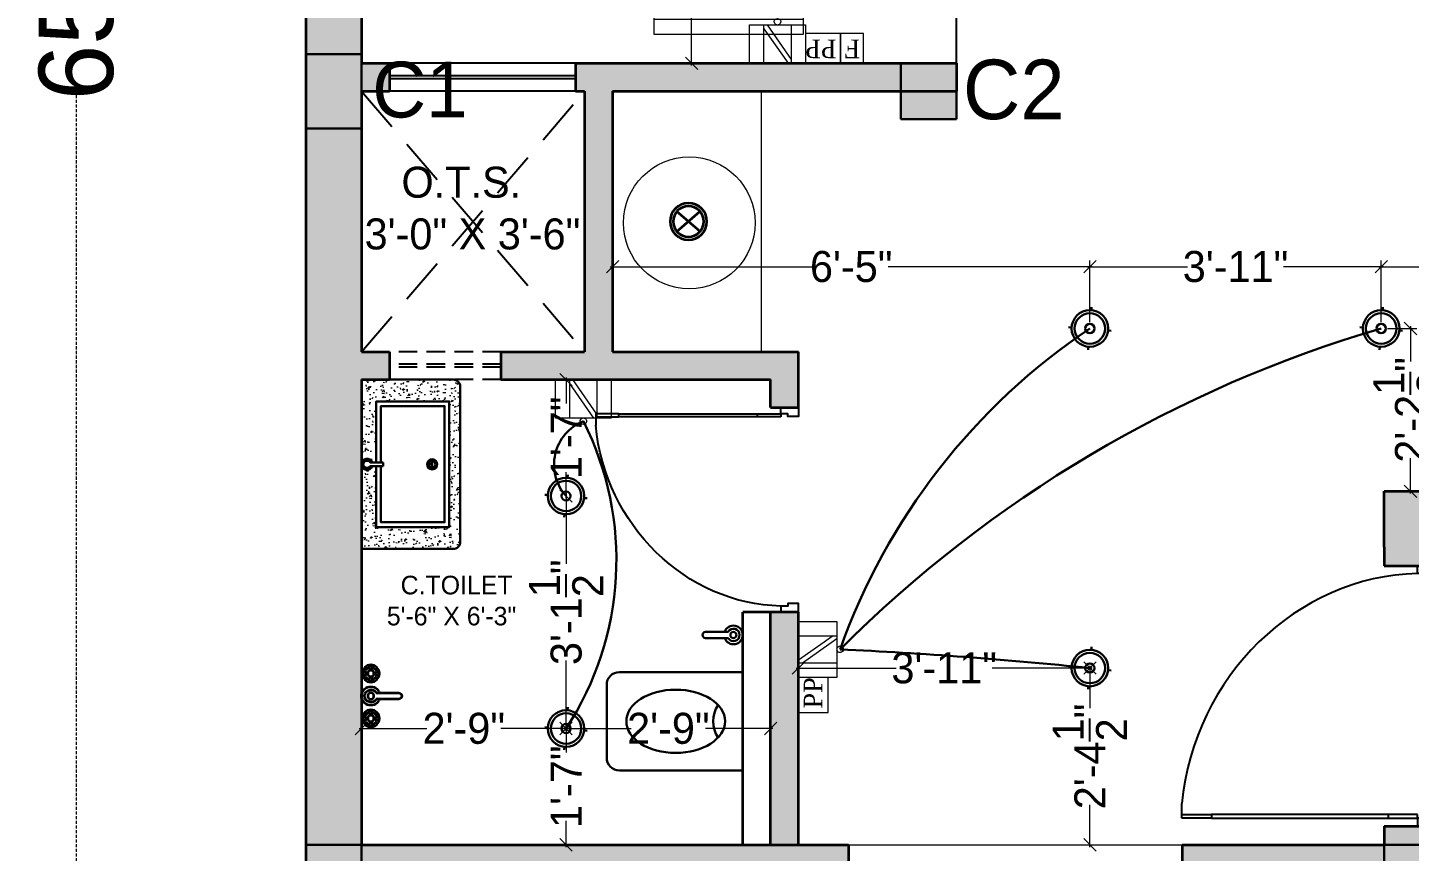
# Model space of a CAD drawing. Header units: millimetres. Extents: x -6808 to 215771, y -89660 to -16303.
# Drawn here: x 111420.8 to 111643.7, y -47542.8 to -47410 of the extents above; entities that cross this region are included whole.
import ezdxf

# ---------------------------------------------------------------- set-up
doc = ezdxf.new("R2010")
doc.units = ezdxf.units.MM
doc.header["$PDMODE"] = 35
for name, pattern in [('ACAD_ISO10W100', [18, 12, -3, 0, -3]), ('DASHED', [0.75, 0.5, -0.25]), ('DASHED2', [0.375, 0.25, -0.125])]:
    doc.linetypes.add(name, pattern=pattern)
doc.layers.get('0').update_dxf_attribs({"color": 8})
for name, color, linetype, lineweight in [('_Furniture', 253, 'Continuous', 18), ('col.center', 5, 'ACAD_ISO10W100', 15), ('column', 5, 'Continuous', 30), ('dim2', 6, 'Continuous', 20), ('ELE.13', 7, 'Continuous', 13), ('elec dim.', 251, 'Continuous', 25), ('ELECTRICAL', 150, 'Continuous', 30), ('FIXture', 132, 'Continuous', 13), ('FURNITURE 2', 33, 'Continuous', 25), ('furnitures', 12, 'Continuous', 13), ('plaster line', 150, 'DASHED2', 30), ('Projection', 190, 'DASHED', 25), ('text', 7, 'Continuous', 25), ('wall', 7, 'Continuous', 35), ('wokg dim', 152, 'DASHED', 18)]:
    doc.layers.add(name, color=color, linetype=linetype, lineweight=lineweight)
doc.layers.add('AR.furniture', color=7, linetype='Continuous', lineweight=35, true_color=0x009e9e)
doc.layers.add('furniture layout', color=7, linetype='Continuous', lineweight=25, true_color=0x006161)
doc.layers.add('NET 01', color=8, linetype='Continuous')
doc.layers.add('WIN', color=5, linetype='Continuous')
doc.styles.add('6 INCH', font='times.ttf', dxfattribs={"height": 6})
doc.styles.add('SAJ', font='eurr____.ttf')
doc.dimstyles.new('SAJ', dxfattribs={"dimtxt": 5, "dimasz": 2, "dimexe": 1, "dimexo": 1, "dimgap": 0.09375, "dimtad": 0, "dimdec": 1, "dimzin": 0, "dimdsep": 46, "dimlunit": 4, "dimtxsty": 'SAJ', "dimblk": 'OBLIQUE', "dimcen": 0.125, "dimdle": 0.375, "dimadec": 0, "dimazin": 0, "dimtfac": 1, "dimtdec": 1, "dimtofl": 0, "dimtmove": 0, "dimatfit": 3, "dimldrblk": 'OBLIQUE', "dimfxl": 1, "dimtolj": 1, "dimtzin": 0, "dimlwd": 5, "dimlwe": 5, "dimarcsym": 1})

# ---------------------------------------------------------------- blocks, each defined once
blk = doc.blocks.new('_Oblique')
at = {"color": 0, "linetype": 'ByBlock', "lineweight": -2}
blk.add_line((-0.5, -0.5), (0.5, 0.5), dxfattribs=at)
blk = doc.blocks.new('*D1602')
at = {"layer": 'Defpoints', "color": 0, "transparency": 16777216}
for p in [(111465.62, -47007.26), (111428.63, -47795.26), (111465.62, -47795.26)]:
    blk.add_point(p, dxfattribs=at)
at = {"layer": 'dim2', "color": 0, "linetype": 'DASHED', "lineweight": 5, "transparency": 16777216}
for p, q in [((111464.62, -47007.26), (111427.63, -47007.26)), ((111428.63, -47006.89), (111428.63, -47382.85)), ((111428.63, -47795.64), (111428.63, -47419.67)), ((111464.62, -47795.26), (111427.63, -47795.26))]:
    blk.add_line(p, q, dxfattribs=at)
at = {"layer": 'dim2', "color": 0, "lineweight": 5, "transparency": 16777216, "xscale": 2, "yscale": 2, "zscale": 2}
for p, rotation in [((111428.63, -47007.26), 90), ((111428.63, -47795.26), 270)]:
    blk.add_blockref('_Oblique', p, dxfattribs=dict(at, rotation=rotation))
at = {"layer": 'dim2', "color": 0, "transparency": 16777216, "insert": (111428.63, -47401.26), "char_height": 12, "attachment_point": 5, "rotation": 90, "style": 'SAJ'}
blk.add_mtext('\\A1;65\'-8"', dxfattribs=at)
blk = doc.blocks.new('QEWFWE')
at = {"layer": 'NET 01'}
for p, q in [((238503.45, 15011.85), (238503.45, 15015.77)), ((238503.45, 15015.77), (238505.41, 15015.77)), ((238503.98, 15015.77), (238503.98, 15011.85)), ((238503.98, 15011.85), (238503.45, 15011.85)), ((238503.45, 15011.85), (238503.45, 14988.32)), ((238503.98, 14988.32), (238503.98, 15011.85)), ((238503.45, 14988.32), (238503.45, 14984.4)), ((238503.98, 14988.32), (238503.45, 14988.32)), ((238503.98, 14984.4), (238503.98, 14988.32)), ((238503.45, 14984.4), (238503.98, 14984.4))]:
    blk.add_line(p, q, dxfattribs=at)
for points in [[(238503.45, 14984.4), (238502.4, 14984.4), (238502.4, 14981.4), (238503.9, 14981.4), (238503.9, 14982.9), (238503.9, 14983.2), (238503.45, 14983.2)], [(238536.02, 14984.4), (238537.07, 14984.4), (238537.07, 14981.4), (238535.57, 14981.4), (238535.57, 14982.9), (238535.57, 14983.2), (238536.02, 14983.2)]]:
    blk.add_lwpolyline(points, close=True, dxfattribs=at)
blk.add_ellipse((238504.18, 14985.62), major_axis=(-29.27, 13.54), ratio=0.925766, start_param=-2.718612, end_param=-1.204625, dxfattribs=at)
blk = doc.blocks.new('A$C35EA12FA')
at = {"layer": 'furnitures', "ltscale": 1.4}
for p, q in [((3.32, 21.47), (2, 19.51)), ((2.77, 20.24), (3.86, 20.88)), ((5.45, 22.2), (3.32, 21.47)), ((3.86, 20.88), (5.27, 21.01)), ((5.27, 21.01), (6.32, 21.15)), ((8.32, 22.29), (5.45, 22.2)), ((6.32, 21.01), (6.27, 20.38)), ((6.59, 21.47), (6.32, 21.01)), ((7.27, 21.69), (6.59, 21.47)), ((7.82, 21.51), (7.27, 21.69)), ((8.36, 21.24), (7.82, 21.51)), ((11, 21.88), (8.32, 22.29)), ((8.54, 20.83), (8.36, 21.24)), ((8.59, 20.42), (8.54, 20.83)), ((8.63, 21.19), (10.36, 21.01)), ((10.36, 21.01), (11.95, 20.6)), ((12.81, 20.28), (11, 21.88)), ((2, 19.51), (1.64, 17.65)), ((2, 18.33), (2.36, 19.38)), ((2.36, 19.38), (2.77, 20.24)), ((2.59, 18.92), (2.45, 18.51)), ((3.23, 19.47), (2.59, 18.92)), ((4.18, 20.24), (3.23, 19.47)), ((5.18, 20.56), (4.18, 20.24)), ((6.23, 20.47), (5.18, 20.56)), ((5.45, 19.1), (5.18, 18.37)), ((6, 19.6), (5.45, 19.1)), ((6.59, 19.74), (6, 19.6)), ((6.27, 20.38), (6.32, 19.92)), ((6.32, 19.92), (6.59, 19.74)), ((8.36, 19.74), (8.45, 19.88)), ((8.73, 19.65), (8.36, 19.74)), ((8.45, 19.88), (8.59, 20.42)), ((9.27, 20.65), (8.73, 20.51)), ((9.13, 19.33), (8.73, 19.65)), ((9.63, 18.6), (9.13, 19.33)), ((10.54, 20.33), (9.27, 20.65)), ((11.41, 19.92), (10.54, 20.33)), ((12.18, 19.19), (11.41, 19.92)), ((11.95, 20.6), (12.72, 19.6)), ((12.5, 18.65), (12.18, 19.19)), ((13.27, 19.28), (12.81, 20.28)), ((13.5, 18.15), (13.27, 19.28)), ((0.55, 16.83), (0.23, 15.87)), ((1.05, 17.51), (0.55, 16.83)), ((1.77, 17.83), (1.05, 17.51)), ((2.45, 18.51), (1.77, 17.83)), ((5.18, 18.37), (5.14, 16.92)), ((5.14, 16.92), (5.36, 15.6)), ((9.77, 17.37), (9.63, 18.6)), ((9.77, 16.19), (9.77, 17.37)), ((13.27, 18.28), (12.5, 18.65)), ((14.31, 17.87), (13.27, 18.28)), ((15.45, 17.06), (14.31, 17.87)), ((15.81, 15.87), (15.45, 17.06)), ((0.27, 15.05), (0, 13.92)), ((0.23, 15.87), (0.27, 15.05)), ((2.77, 14.55), (3.14, 15.1)), ((3.14, 15.1), (3.54, 15.6)), ((3.91, 15.74), (3.5, 15.33)), ((3.5, 15.33), (3.5, 14.46)), ((3.54, 15.6), (3.91, 15.74)), ((5.36, 15.6), (5.63, 14.51)), ((5.82, 14.55), (5.68, 14.92)), ((9.22, 14.6), (8.68, 14.33)), ((9.09, 14.19), (9.41, 14.83)), ((9.41, 14.83), (9.77, 16.19)), ((11.5, 15.24), (11.72, 15.55)), ((11.72, 15.55), (12.18, 15.6)), ((12.18, 15.6), (12.45, 15.15)), ((12.45, 15.15), (12.81, 14.78)), ((12.81, 14.78), (12.63, 14.1)), ((15.36, 13.78), (15.77, 14.96)), ((15.77, 14.96), (15.81, 15.87)), ((0, 13.92), (0.41, 12.19)), ((2.68, 13.55), (2.77, 14.55)), ((2.82, 12.46), (2.68, 13.55)), ((3.5, 14.46), (3.91, 13.28)), ((4.04, 12.83), (3.86, 12.05)), ((3.91, 13.28), (4.64, 12.46)), ((5.41, 12.33), (8.36, 12.69)), ((5.63, 14.51), (6.13, 14.05)), ((6.41, 14.37), (5.82, 14.55)), ((6.13, 14.05), (6.68, 13.83)), ((6.95, 14.24), (6.41, 14.37)), ((6.68, 13.83), (7.13, 13.78)), ((7.59, 14.24), (6.95, 14.24)), ((7.13, 13.78), (7.27, 13.51)), ((7.27, 13.51), (7.5, 13.28)), ((7.5, 13.28), (7.73, 13.51)), ((8.09, 14.19), (7.59, 14.24)), ((7.73, 13.51), (8, 13.78)), ((8, 13.78), (8.36, 13.96)), ((8.68, 14.33), (8.09, 14.19)), ((8.28, 12.7), (10.5, 12.37)), ((8.36, 13.96), (9.09, 14.19)), ((10.5, 12.37), (11, 13.05)), ((11, 13.05), (11.41, 13.96)), ((11, 12.83), (12.04, 13.05)), ((11.63, 12.87), (11.45, 11.01)), ((12.5, 13.05), (12, 11.87)), ((12.04, 13.05), (12.5, 13.37)), ((12.54, 13.51), (12.5, 13.05)), ((12.63, 14.1), (12.54, 13.51)), ((13.62, 11.17), (15.36, 13.78)), ((0.41, 12.19), (1.82, 6.87)), ((3.09, 10.82), (2.82, 12.46)), ((4.04, 7.23), (3.09, 10.82)), ((3.45, 11.28), (3.23, 11.01)), ((3.86, 12.05), (3.45, 11.28)), ((4.64, 12.46), (5.41, 12.33)), ((9.59, 11.19), (9.54, 12.14)), ((9.95, 9.92), (9.59, 11.19)), ((11.45, 11.01), (10.72, 9.82)), ((12.13, 11.42), (11.45, 10.01)), ((12, 11.87), (12.13, 11.42)), ((12.13, 11.83), (12.59, 11.83)), ((12.59, 11.83), (13.09, 11.64)), ((13.09, 11.64), (13.45, 11.46)), ((13.09, 10.42), (13.18, 11.05)), ((13.09, 9.6), (13.09, 10.42)), ((13.18, 11.05), (13.68, 11.19)), ((10.27, 9.51), (9.95, 9.92)), ((10.72, 9.82), (10.27, 9.51)), ((11.45, 10), (10.67, 8.41)), ((10.67, 8.41), (10.72, 8.18)), ((11.45, 10.01), (10.68, 8.41)), ((10.68, 8.41), (10.72, 8.19)), ((10.72, 8.18), (11.13, 8.41)), ((10.72, 8.19), (11.13, 8.41)), ((11.13, 8.41), (10.86, 7.87)), ((11.13, 8.41), (10.86, 7.87)), ((12.68, 8), (12.81, 8.64)), ((12.81, 8.64), (13.09, 9.6)), ((1.82, 6.87), (2.86, 5.46)), ((4.18, 6.32), (4.04, 7.23)), ((4.86, 4.82), (4.18, 6.32)), ((10.86, 7.87), (10.95, 7.64)), ((10.86, 7.87), (10.95, 7.64)), ((10.95, 7.64), (11.27, 7.78)), ((10.95, 7.64), (11.27, 7.77)), ((11.27, 7.78), (11.04, 7.19)), ((11.27, 7.77), (11.04, 7.18)), ((11.04, 7.18), (11.27, 7.05)), ((11.27, 7.05), (11.49, 7.14)), ((11.49, 7.14), (11.54, 6.96)), ((11.54, 6.96), (11.86, 7)), ((12.26, 8), (11.83, 7)), ((12.27, 8.05), (12.22, 7.55)), ((12.22, 7.55), (12.45, 7.69)), ((12.45, 7.69), (12.68, 8)), ((2.86, 5.46), (3.18, 4.82)), ((3.18, 4.82), (3.45, 4.59)), ((3.45, 4.59), (3.5, 4.14)), ((3.54, 4.64), (3.86, 4.96)), ((3.86, 4.96), (4.5, 4.91)), ((4.5, 4.91), (4.64, 4.73)), ((4.73, 4.28), (4.82, 4.46)), ((5.36, 3), (4.73, 4.28)), ((4.82, 4.46), (4.86, 4.82)), ((3.5, 4.14), (3.23, 3.55)), ((3.23, 3.55), (3.5, 2.14)), ((3.5, 2.14), (3.91, 1.41)), ((5.63, 2.09), (5.36, 3)), ((6.04, 0.91), (5.63, 2.09)), ((3.91, 1.41), (4, 1.68)), ((4, 1.68), (4.54, 0.18)), ((4.54, 0.18), (4.73, 0.14)), ((4.73, 0.14), (4.82, 0.32)), ((4.82, 0.32), (5.09, 0)), ((5.09, 0), (5.45, 0)), ((5.45, 0.36), (5.73, 0.36)), ((5.45, 0), (5.45, 0.36)), ((5.73, 0.68), (6.04, 0.91)), ((5.73, 0.36), (5.73, 0.68))]:
    blk.add_line(p, q, dxfattribs=at)
blk = doc.blocks.new('A$C59C60163')
at = {"layer": 'FIXture'}
for p, q in [((61.7, 0), (61.7, 617.2)), ((493.8, 493.8), (514.4, 493.8)), ((514.4, 452.6), (493.8, 452.6)), ((123.4, 246.9), (123.4, 370.3)), ((411.5, 349.8), (123.4, 349.8)), ((411.5, 370.3), (411.5, 246.9)), ((123.4, 329.2), (411.5, 329.2)), ((411.5, 308.6), (123.4, 308.6)), ((123.4, 288), (411.5, 288)), ((411.5, 267.5), (123.4, 267.5)), ((514.4, 164.6), (493.8, 164.6)), ((493.8, 123.4), (514.4, 123.4))]:
    blk.add_line(p, q, dxfattribs=at)
for points in [[(493.8, 0), (0, 0), (0, 617.2), (493.8, 617.2)], [(534.9, 41.1), (514.4, 41.1), (514.4, 576.1), (534.9, 576.1)], [(432.1, 246.9), (102.9, 246.9), (102.9, 370.3), (432.1, 370.3)]]:
    blk.add_lwpolyline(points, close=True, dxfattribs=at)
for centre, radius in [((370.3, 493.8), 82.3), ((185.2, 493.8), 61.7), ((185.2, 493.8), 41.1), ((185.2, 493.8), 20.6), ((370.3, 493.8), 61.7), ((370.3, 493.8), 41.1), ((370.3, 493.8), 20.6), ((185.2, 123.4), 82.3), ((185.2, 123.4), 61.7), ((370.3, 123.4), 61.7), ((185.2, 123.4), 41.1), ((185.2, 123.4), 20.6), ((370.3, 123.4), 41.1), ((370.3, 123.4), 20.6)]:
    blk.add_circle(centre, radius, dxfattribs=at)
blk = doc.blocks.new('A$C22B204D2')
at = {"layer": '_Furniture', "color": 2, "xscale": 1.071547591360284, "yscale": 1.071547591360284, "zscale": 1.071547591360284}
blk.add_blockref('A$C35EA12FA', (4.57, 9.37), dxfattribs=at)
at = {"layer": 'FIXture', "xscale": -0.0391304348595441, "yscale": 0.0391304348595441, "zscale": 0.0391304348595441, "rotation": 270}
blk.add_blockref('A$C59C60163', (0, 1.61), dxfattribs=at)
blk = doc.blocks.new('A$C1B5F73BC')
at = {"layer": 'AR.furniture', "lineweight": 5, "ltscale": 2}
h = blk.add_hatch(dxfattribs=at)
h.set_pattern_fill('AR-CONC', color=256, scale=0.02, angle=270, style=0)
h.set_pattern_definition([(320, (-48146.4964, 23798.405), (-0.31878171, -3.64369338), [0.381, -4.191]), (265, (-48146.4964, 23798.405), (3.82113286, 0.70485652), [0.3048, -3.3528]), (10.451, (-48146.523, 23798.1015), (3.50233376, -2.93885003), [0.3238, -3.5618]), (316.1842, (-48145.4804, 23798.405), (-0.84084656, -5.4215808), [0.5715, -6.2865]), (6.6356, (-48145.5504, 23797.9533), (4.9485111, -4.7480847), [0.4857, -5.3427]), (261.184, (-48145.4804, 23798.405), (4.94850236, -4.7480921), [0.4572, -5.0292]), (291, (-48145.7344, 23797.897), (-2.04531037, -3.0322976), [0.381, -4.191]), (236, (-48145.7344, 23797.897), (3.68375932, -1.23604057), [0.3048, -3.3528]), (341.4514, (-48145.9048, 23797.6444), (1.63845715, -4.26832982), [0.3238, -3.5618]), (307.5, (-48146.4964, 23798.4051), (1.691100777, -0.061772065), [0, -3.31216, 0, -3.4036, 0, -3.3655]), (277.5, (-48146.4964, 23798.4051), (2.003611496, -1.33639325), [0, -1.94056, 0, -3.23596, 0, -1.2827]), (237.5, (-48146.4964, 23799.538), (-0.11457488, -2.711811903), [0, -1.27, 0, -3.9624, 0, -5.2578]), (227.5, (-48146.4964, 23800.046), (0.50852982, -2.96258363), [0, -1.651, 0, -2.63144, 0, -3.7338])])
h.paths.add_polyline_path([(31.36, -3.14), (31.36, -18.65), (4.66, -18.65), (4.66, -3.14), (17.6, -3.14), (17.6, -2.25, -0.843039), (17.99, 0), (0, 0), (0, -14), (0, -15), (0, -19.5, 0.414214), (1.5, -21), (34.48, -21, 0.414214), (35.98, -19.5), (35.98, -15), (35.98, -14), (35.98, 0), (17.99, 0, -0.843039), (18.38, -2.25), (18.38, -3.14)])
at = {"layer": 'AR.furniture', "lineweight": 30, "ltscale": 2}
for p, q in [((0, 0), (0, -14)), ((35.98, 0), (35.98, -14)), ((0, -14), (0, -14)), ((35.98, -14), (35.98, -14))]:
    blk.add_line(p, q, dxfattribs=at)
at = {"layer": 'AR.furniture', "lineweight": 30}
for p, q in [((17.6, -4.63), (17.6, -1.83)), ((18.38, -1.83), (18.38, -4.63)), ((17.6, -4.63), (18.38, -4.63)), ((17.99, -13.93), (17.99, -14.83)), ((16.91, -15.01), (19.07, -15.01))]:
    blk.add_line(p, q, dxfattribs=at)
at = {"layer": 'AR.furniture', "lineweight": 30, "ltscale": 2}
blk.add_lwpolyline([(35.98, 0), (0, 0)], dxfattribs=at)
at = {"layer": 'AR.furniture', "lineweight": 30}
for points in [[(17.6, -3.14), (4.66, -3.14), (4.66, -18.65), (31.36, -18.65), (31.36, -3.14), (18.38, -3.14)], [(17.6, -4.14), (5.66, -4.14), (5.66, -17.65), (30.36, -17.65), (30.36, -4.14), (18.38, -4.14)]]:
    blk.add_lwpolyline(points, dxfattribs=at)
at = {"layer": 'AR.furniture', "lineweight": 30, "ltscale": 2}
blk.add_lwpolyline([(0, -14), (0, -15), (0, -15), (0, -19.5, 0.414214), (1.5, -21), (34.48, -21, 0.414214), (35.98, -19.5), (35.98, -15), (35.98, -15), (35.98, -14)], format="xyb", dxfattribs=at)
at = {"layer": 'AR.furniture', "lineweight": 30}
for radius in [1.08, 0.691]:
    blk.add_circle((17.99, -15.01), radius, dxfattribs=at)
for radius, start, end in [(1.16, 289.6397, 250.3486), (0.772, 300.2446, 239.6569)]:
    blk.add_arc((17.99, -1.16), radius, start, end, dxfattribs=at)
blk = doc.blocks.new('W.C')
at = {"layer": 'AR.furniture', "lineweight": 30, "ltscale": 3}
blk.add_lwpolyline([(41572.37, -1963.34), (41572.37, -1947.5), (41552.47, -1947.5, 0.414214), (41550.43, -1949.54), (41550.43, -1961.3, 0.414214), (41552.47, -1963.34)], format="xyb", close=True, dxfattribs=at)
blk.add_arc((41572.2, -1955.42), 4.6, 145.5059, 214.4941, dxfattribs=at)
blk.add_ellipse((41561.56, -1955.42), major_axis=(7.96, 0), ratio=0.640617, dxfattribs=at)
blk = doc.blocks.new('A$C2ABB695D')
at = {"layer": 'AR.furniture', "lineweight": 30}
for p, q in [((4.14, 2), (0.5, 2)), ((0.5, 1), (4.14, 1))]:
    blk.add_line(p, q, dxfattribs=at)
blk.add_circle((5, 1.5), 0.5, dxfattribs=at)
for centre, radius, start, end in [((5, 1.5), 1.5, 199.6514, 160.3603), ((5, 1.5), 1, 210.3431, 149.7554), ((0.5, 1.5), 0.5, 90, 270)]:
    blk.add_arc(centre, radius, start, end, dxfattribs=at)
blk = doc.blocks.new('CVGDRF')
at = {"layer": 'AR.furniture'}
for p, q in [((91951.07, -21891.25), (91951.07, -21894.89)), ((91952.07, -21894.89), (91952.07, -21891.25)), ((91947.46, -21895.63), (91947.2, -21895.63)), ((91947.47, -21895.88), (91947.2, -21895.88)), ((91947.82, -21895.27), (91947.82, -21895)), ((91948.07, -21895.27), (91948.07, -21895)), ((91948.43, -21895.63), (91948.7, -21895.63)), ((91948.43, -21895.88), (91948.7, -21895.88)), ((91954.71, -21895.63), (91954.45, -21895.63)), ((91954.72, -21895.88), (91954.45, -21895.88)), ((91955.07, -21895.27), (91955.07, -21895)), ((91955.32, -21895.27), (91955.32, -21895)), ((91955.68, -21895.63), (91955.95, -21895.63)), ((91955.68, -21895.88), (91955.95, -21895.88)), ((91947.82, -21896.23), (91947.82, -21896.5)), ((91948.07, -21896.23), (91948.07, -21896.5)), ((91955.07, -21896.23), (91955.07, -21896.5)), ((91955.32, -21896.23), (91955.32, -21896.5))]:
    blk.add_line(p, q, dxfattribs=at)
for centre, radius in [((91947.95, -21895.75), 1.38), ((91946.95, -21895.75), 0.28), ((91947.95, -21895.75), 0.5), ((91947.95, -21894.75), 0.28), ((91948.95, -21895.75), 0.28), ((91951.57, -21895.75), 0.5), ((91955.2, -21895.75), 1.38), ((91954.2, -21895.75), 0.28), ((91955.2, -21895.75), 0.5), ((91955.2, -21894.75), 0.28), ((91956.2, -21895.75), 0.28), ((91947.95, -21896.75), 0.28), ((91955.2, -21896.75), 0.28)]:
    blk.add_circle(centre, radius, dxfattribs=at)
for centre, radius, start, end in [((91951.57, -21891.25), 0.5, 0, 180), ((91947.95, -21895.75), 1, 105.2407, 164.2093), ((91947.95, -21895.75), 1, 16.4413, 74.0789), ((91951.57, -21895.75), 1.5, 109.6514, 70.3603), ((91951.57, -21895.75), 1, 120.3431, 59.7554), ((91955.2, -21895.75), 1, 106.12, 164.0884), ((91955.2, -21895.75), 1, 16.2342, 73.9047), ((91947.95, -21895.75), 1, 196.2342, 253.9047), ((91947.95, -21895.75), 1, 286.12, 344.0884), ((91955.2, -21895.75), 1, 196.4413, 254.0789), ((91955.2, -21895.75), 1, 285.2407, 344.2093)]:
    blk.add_arc(centre, radius, start, end, dxfattribs=at)
blk = doc.blocks.new('y7u')
at = {"layer": 'wall', "color": 0}
for p, q in [((34923.48, 3566.35), (34926.73, 3570.07)), ((34923.5, 3570.09), (34926.71, 3566.33))]:
    blk.add_line(p, q, dxfattribs=at)
for radius in [2.97, 2.47]:
    blk.add_circle((34925.11, 3568.21), radius, dxfattribs=at)
blk = doc.blocks.new('c1')
at = {"layer": 'column'}
blk.add_hatch(color=256, dxfattribs=at).paths.add_polyline_path([(58376.49, -43564.36), (58385.49, -43564.36), (58385.49, -43552.36), (58376.49, -43552.36)])
for p, q in [((58376.49, -43552.36), (58376.49, -43564.36)), ((58376.49, -43552.36), (58385.49, -43552.36)), ((58385.49, -43564.36), (58385.49, -43552.36)), ((58376.49, -43564.36), (58385.49, -43564.36))]:
    blk.add_line(p, q, dxfattribs=at)
blk = doc.blocks.new('A$C32B276F4')
at = {"layer": 'column'}
blk.add_hatch(color=256, dxfattribs=at).paths.add_polyline_path([(9, 0), (9, 9), (0, 9), (0, 0)])
for p, q in [((0, 0), (0, 9)), ((0, 9), (9, 9)), ((9, 9), (9, 0)), ((9, 0), (0, 0))]:
    blk.add_line(p, q, dxfattribs=at)
at = {"layer": 'col.center', "linetype": 'ByBlock', "insert": (10.02, 9.59), "char_height": 9.6, "width": 293.6941, "attachment_point": 1, "style": 'SAJ'}
blk.add_mtext('\\A1;{\\fCentury Gothic|b0|i0|c0|p34;C2}', dxfattribs=at)
blk = doc.blocks.new('CEILING LIGHT')
at = {"layer": 'ELECTRICAL'}
for p, q in [((0, 3.5), (0, 3)), ((-3, 0.09), (-3.5, 0.09)), ((3.5, 0.09), (3, 0.09)), ((0, -3), (0, -3.5))]:
    blk.add_line(p, q, dxfattribs=at)
for radius in [3, 2.5, 0.75]:
    blk.add_circle((0, 0), radius, dxfattribs=at)
blk = doc.blocks.new('switch board')
for p, q in [((0, 2.33), (0, -3.5)), ((4, 2.33), (0, 2.33)), ((4, -0.51), (4, 2.33)), ((4, 0.83), (0, 0.83)), ((3.6, -2), (0, 0.51)), ((4, -1.68), (0.4, 0.83)), ((4, -0.66), (4, -0.51)), ((4, -3.5), (4, -0.66)), ((0, -2), (4, -2)), ((0, -3.5), (4, -3.5))]:
    blk.add_line(p, q)
blk.add_arc((4.33, -0.59), 0.336, 193.0399, 166.9601)
blk = doc.blocks.new('*D1556')
at = {"layer": 'Defpoints', "color": 0, "transparency": 16777216}
for p in [(111527.87, -47372.14), (111527.87, -47415.76), (111527.87, -47415.76)]:
    blk.add_point(p, dxfattribs=at)
at = {"layer": 'elec dim.', "color": 0, "lineweight": 5, "transparency": 16777216}
for p, q in [((111527.87, -47371.76), (111527.87, -47386.15)), ((111527.87, -47416.14), (111527.87, -47401.75))]:
    blk.add_line(p, q, dxfattribs=at)
at = {"layer": 'elec dim.', "color": 0, "lineweight": 5, "transparency": 16777216, "xscale": 2, "yscale": 2, "zscale": 2}
for p, rotation in [((111527.87, -47372.14), 90), ((111527.87, -47415.76), 270)]:
    blk.add_blockref('_Oblique', p, dxfattribs=dict(at, rotation=rotation))
at = {"layer": 'elec dim.', "color": 0, "transparency": 16777216, "insert": (111527.87, -47393.95), "char_height": 5, "attachment_point": 5, "rotation": 90, "style": 'SAJ'}
blk.add_mtext('\\A1;3\'-7{\\H1.000000x;\\S1/2;}"', dxfattribs=at)
blk = doc.blocks.new('*D1567')
at = {"layer": 'Defpoints', "color": 0, "transparency": 16777216}
for p in [(111750.62, -47448.56), (111639.12, -47458.51), (111750.62, -47458.52)]:
    blk.add_point(p, dxfattribs=at)
at = {"layer": 'elec dim.', "color": 0, "lineweight": 5, "transparency": 16777216}
for p, q in [((111638.74, -47448.55), (111687.09, -47448.55)), ((111639.12, -47457.51), (111639.12, -47447.55)), ((111750.99, -47448.56), (111702.65, -47448.56)), ((111750.62, -47457.52), (111750.62, -47447.56))]:
    blk.add_line(p, q, dxfattribs=at)
at = {"layer": 'elec dim.', "color": 0, "lineweight": 5, "transparency": 16777216, "xscale": 2, "yscale": 2, "zscale": 2}
for p, rotation in [((111639.12, -47448.55), 179.9961379367748), ((111750.62, -47448.56), 359.9961379367749)]:
    blk.add_blockref('_Oblique', p, dxfattribs=dict(at, rotation=rotation))
at = {"layer": 'elec dim.', "color": 0, "transparency": 16777216, "insert": (111694.87, -47448.55), "char_height": 5, "attachment_point": 5, "rotation": 359.9961, "style": 'SAJ'}
blk.add_mtext('\\A1;9\'-3{\\H1.000000x;\\S1/2;}"', dxfattribs=at)
blk = doc.blocks.new('*D1568')
at = {"layer": 'Defpoints', "color": 0, "transparency": 16777216}
for p in [(111592.12, -47448.55), (111592.12, -47458.51), (111639.12, -47458.51)]:
    blk.add_point(p, dxfattribs=at)
at = {"layer": 'elec dim.', "color": 0, "lineweight": 5, "transparency": 16777216}
for p, q in [((111591.74, -47448.55), (111607.87, -47448.55)), ((111592.12, -47457.51), (111592.12, -47447.55)), ((111639.49, -47448.55), (111623.36, -47448.55)), ((111639.12, -47457.51), (111639.12, -47447.55))]:
    blk.add_line(p, q, dxfattribs=at)
at = {"layer": 'elec dim.', "color": 0, "lineweight": 5, "transparency": 16777216, "xscale": 2, "yscale": 2, "zscale": 2, "rotation": 180}
blk.add_blockref('_Oblique', (111592.12, -47448.55), dxfattribs=at)
at = {"layer": 'elec dim.', "color": 0, "lineweight": 5, "transparency": 16777216, "xscale": 2, "yscale": 2, "zscale": 2}
blk.add_blockref('_Oblique', (111639.12, -47448.55), dxfattribs=at)
at = {"layer": 'elec dim.', "color": 0, "transparency": 16777216, "insert": (111615.62, -47448.55), "char_height": 5, "attachment_point": 5, "style": 'SAJ'}
blk.add_mtext('\\A1;3\'-11"', dxfattribs=at)
blk = doc.blocks.new('*D1569')
at = {"layer": 'Defpoints', "color": 0, "transparency": 16777216}
for p in [(111515.12, -47448.55), (111515.12, -47458.51), (111592.12, -47458.51)]:
    blk.add_point(p, dxfattribs=at)
at = {"layer": 'elec dim.', "color": 0, "lineweight": 5, "transparency": 16777216}
for p, q in [((111514.74, -47448.55), (111547.65, -47448.55)), ((111515.12, -47457.51), (111515.12, -47447.55)), ((111592.49, -47448.55), (111559.58, -47448.55)), ((111592.12, -47457.51), (111592.12, -47447.55))]:
    blk.add_line(p, q, dxfattribs=at)
at = {"layer": 'elec dim.', "color": 0, "lineweight": 5, "transparency": 16777216, "xscale": 2, "yscale": 2, "zscale": 2, "rotation": 180}
blk.add_blockref('_Oblique', (111515.12, -47448.55), dxfattribs=at)
at = {"layer": 'elec dim.', "color": 0, "lineweight": 5, "transparency": 16777216, "xscale": 2, "yscale": 2, "zscale": 2}
blk.add_blockref('_Oblique', (111592.12, -47448.55), dxfattribs=at)
at = {"layer": 'elec dim.', "color": 0, "transparency": 16777216, "insert": (111553.62, -47448.55), "char_height": 5, "attachment_point": 5, "style": 'SAJ'}
blk.add_mtext('\\A1;6\'-5"', dxfattribs=at)
blk = doc.blocks.new('*D1529')
at = {"layer": 'Defpoints', "color": 0, "transparency": 16777216}
for p in [(111639.12, -47458.51), (111639.12, -47484.76), (111643.84, -47484.76)]:
    blk.add_point(p, dxfattribs=at)
at = {"layer": 'elec dim.', "color": 0, "lineweight": 5, "transparency": 16777216}
for p, q in [((111640.12, -47458.51), (111644.84, -47458.51)), ((111643.84, -47458.14), (111643.84, -47463.84)), ((111643.84, -47485.14), (111643.84, -47479.43)), ((111640.12, -47484.76), (111644.84, -47484.76))]:
    blk.add_line(p, q, dxfattribs=at)
at = {"layer": 'elec dim.', "color": 0, "lineweight": 5, "transparency": 16777216, "xscale": 2, "yscale": 2, "zscale": 2}
for p, rotation in [((111643.84, -47458.51), 90), ((111643.84, -47484.76), 270)]:
    blk.add_blockref('_Oblique', p, dxfattribs=dict(at, rotation=rotation))
at = {"layer": 'elec dim.', "color": 0, "transparency": 16777216, "insert": (111643.84, -47471.64), "char_height": 5, "attachment_point": 5, "rotation": 90, "style": 'SAJ'}
blk.add_mtext('\\A1;2\'-2{\\H1.000000x;\\S1/2;}"', dxfattribs=at)
blk = doc.blocks.new('*D1572')
at = {"layer": 'Defpoints', "color": 0, "transparency": 16777216}
for p in [(111545.12, -47513.26), (111545.12, -47513.26), (111592.12, -47513.26)]:
    blk.add_point(p, dxfattribs=at)
at = {"layer": 'elec dim.', "color": 0, "lineweight": 5, "transparency": 16777216}
for p, q in [((111544.74, -47513.26), (111560.87, -47513.26)), ((111592.49, -47513.26), (111576.36, -47513.26))]:
    blk.add_line(p, q, dxfattribs=at)
at = {"layer": 'elec dim.', "color": 0, "lineweight": 5, "transparency": 16777216, "xscale": 2, "yscale": 2, "zscale": 2, "rotation": 180}
blk.add_blockref('_Oblique', (111545.12, -47513.26), dxfattribs=at)
at = {"layer": 'elec dim.', "color": 0, "lineweight": 5, "transparency": 16777216, "xscale": 2, "yscale": 2, "zscale": 2}
blk.add_blockref('_Oblique', (111592.12, -47513.26), dxfattribs=at)
at = {"layer": 'elec dim.', "color": 0, "transparency": 16777216, "insert": (111568.62, -47513.26), "char_height": 5, "attachment_point": 5, "style": 'SAJ'}
blk.add_mtext('\\A1;3\'-11"', dxfattribs=at)
blk = doc.blocks.new('*D1573')
at = {"layer": 'Defpoints', "color": 0, "transparency": 16777216}
for p in [(111592.12, -47513.26), (111592.12, -47541.76), (111592.12, -47541.76)]:
    blk.add_point(p, dxfattribs=at)
at = {"layer": 'elec dim.', "color": 0, "lineweight": 5, "transparency": 16777216}
for p, q in [((111592.12, -47512.89), (111592.12, -47519.72)), ((111592.12, -47542.14), (111592.12, -47535.31))]:
    blk.add_line(p, q, dxfattribs=at)
at = {"layer": 'elec dim.', "color": 0, "lineweight": 5, "transparency": 16777216, "xscale": 2, "yscale": 2, "zscale": 2}
for p, rotation in [((111592.12, -47513.26), 90), ((111592.12, -47541.76), 270)]:
    blk.add_blockref('_Oblique', p, dxfattribs=dict(at, rotation=rotation))
at = {"layer": 'elec dim.', "color": 0, "transparency": 16777216, "insert": (111592.12, -47527.51), "char_height": 5, "attachment_point": 5, "rotation": 90, "style": 'SAJ'}
blk.add_mtext('\\A1;2\'-4{\\H1.000000x;\\S1/2;}"', dxfattribs=at)
blk = doc.blocks.new('*D1574')
at = {"layer": 'Defpoints', "color": 0, "transparency": 16777216}
for p in [(111507.62, -47466.76), (111507.62, -47466.76), (111507.62, -47485.51)]:
    blk.add_point(p, dxfattribs=at)
at = {"layer": 'elec dim.', "color": 0, "lineweight": 5, "transparency": 16777216}
for p, q in [((111507.62, -47466.39), (111507.62, -47470.61)), ((111507.62, -47485.89), (111507.62, -47481.66))]:
    blk.add_line(p, q, dxfattribs=at)
at = {"layer": 'elec dim.', "color": 0, "lineweight": 5, "transparency": 16777216, "xscale": 2, "yscale": 2, "zscale": 2}
for p, rotation in [((111507.62, -47466.76), 90), ((111507.62, -47485.51), 270)]:
    blk.add_blockref('_Oblique', p, dxfattribs=dict(at, rotation=rotation))
at = {"layer": 'elec dim.', "color": 0, "transparency": 16777216, "insert": (111507.62, -47476.14), "char_height": 5, "attachment_point": 5, "rotation": 90, "style": 'SAJ'}
blk.add_mtext('\\A1;1\'-7"', dxfattribs=at)
blk = doc.blocks.new('*D1530')
at = {"layer": 'Defpoints', "color": 0, "transparency": 16777216}
for p in [(111507.62, -47485.51), (111507.62, -47523.01), (111507.62, -47523.01)]:
    blk.add_point(p, dxfattribs=at)
at = {"layer": 'elec dim.', "color": 0, "lineweight": 5, "transparency": 16777216}
for p, q in [((111507.62, -47485.14), (111507.62, -47496.47)), ((111507.62, -47523.39), (111507.62, -47512.06))]:
    blk.add_line(p, q, dxfattribs=at)
at = {"layer": 'elec dim.', "color": 0, "lineweight": 5, "transparency": 16777216, "xscale": 2, "yscale": 2, "zscale": 2}
for p, rotation in [((111507.62, -47485.51), 90), ((111507.62, -47523.01), 270)]:
    blk.add_blockref('_Oblique', p, dxfattribs=dict(at, rotation=rotation))
at = {"layer": 'elec dim.', "color": 0, "transparency": 16777216, "insert": (111507.62, -47504.26), "char_height": 5, "attachment_point": 5, "rotation": 90, "style": 'SAJ'}
blk.add_mtext('\\A1;3\'-1{\\H1.000000x;\\S1/2;}"', dxfattribs=at)
blk = doc.blocks.new('*D1592')
at = {"layer": 'Defpoints', "color": 0, "transparency": 16777216}
for p in [(111507.62, -47523.01), (111507.62, -47541.76), (111507.62, -47541.76)]:
    blk.add_point(p, dxfattribs=at)
at = {"layer": 'elec dim.', "color": 0, "lineweight": 5, "transparency": 16777216}
for p, q in [((111507.62, -47522.64), (111507.62, -47526.86)), ((111507.62, -47542.14), (111507.62, -47537.91))]:
    blk.add_line(p, q, dxfattribs=at)
at = {"layer": 'elec dim.', "color": 0, "lineweight": 5, "transparency": 16777216, "xscale": 2, "yscale": 2, "zscale": 2}
for p, rotation in [((111507.62, -47523.01), 90), ((111507.62, -47541.76), 270)]:
    blk.add_blockref('_Oblique', p, dxfattribs=dict(at, rotation=rotation))
at = {"layer": 'elec dim.', "color": 0, "transparency": 16777216, "insert": (111507.62, -47532.39), "char_height": 5, "attachment_point": 5, "rotation": 90, "style": 'SAJ'}
blk.add_mtext('\\A1;1\'-7"', dxfattribs=at)
blk = doc.blocks.new('*D1593')
at = {"layer": 'Defpoints', "color": 0, "transparency": 16777216}
for p in [(111474.62, -47523.01), (111474.62, -47523.01), (111507.62, -47523.01)]:
    blk.add_point(p, dxfattribs=at)
at = {"layer": 'elec dim.', "color": 0, "lineweight": 5, "transparency": 16777216}
for p, q in [((111474.24, -47523.01), (111485.14, -47523.01)), ((111507.99, -47523.01), (111497.1, -47523.01))]:
    blk.add_line(p, q, dxfattribs=at)
at = {"layer": 'elec dim.', "color": 0, "lineweight": 5, "transparency": 16777216, "xscale": 2, "yscale": 2, "zscale": 2, "rotation": 180}
blk.add_blockref('_Oblique', (111474.62, -47523.01), dxfattribs=at)
at = {"layer": 'elec dim.', "color": 0, "lineweight": 5, "transparency": 16777216, "xscale": 2, "yscale": 2, "zscale": 2}
blk.add_blockref('_Oblique', (111507.62, -47523.01), dxfattribs=at)
at = {"layer": 'elec dim.', "color": 0, "transparency": 16777216, "insert": (111491.12, -47523.01), "char_height": 5, "attachment_point": 5, "style": 'SAJ'}
blk.add_mtext('\\A1;2\'-9"', dxfattribs=at)
blk = doc.blocks.new('*D1594')
at = {"layer": 'Defpoints', "color": 0, "transparency": 16777216}
for p in [(111507.62, -47523.01), (111540.62, -47523.01), (111540.62, -47523.01)]:
    blk.add_point(p, dxfattribs=at)
at = {"layer": 'elec dim.', "color": 0, "lineweight": 5, "transparency": 16777216}
for p, q in [((111507.24, -47523.01), (111518.14, -47523.01)), ((111540.99, -47523.01), (111530.1, -47523.01)), ((111507.62, -47524.01), (111507.62, -47524.01)), ((111540.62, -47524.01), (111540.62, -47524.01))]:
    blk.add_line(p, q, dxfattribs=at)
at = {"layer": 'elec dim.', "color": 0, "lineweight": 5, "transparency": 16777216, "xscale": 2, "yscale": 2, "zscale": 2, "rotation": 180}
blk.add_blockref('_Oblique', (111507.62, -47523.01), dxfattribs=at)
at = {"layer": 'elec dim.', "color": 0, "lineweight": 5, "transparency": 16777216, "xscale": 2, "yscale": 2, "zscale": 2}
blk.add_blockref('_Oblique', (111540.62, -47523.01), dxfattribs=at)
at = {"layer": 'elec dim.', "color": 0, "transparency": 16777216, "insert": (111524.12, -47523.01), "char_height": 5, "attachment_point": 5, "style": 'SAJ'}
blk.add_mtext('\\A1;2\'-9"', dxfattribs=at)

msp = doc.modelspace()

# ---------------------------------------------------------------- hatches: boundary and pattern name
at = {"layer": 'wokg dim'}
h = msp.add_hatch(color=252, dxfattribs=at)
h.dxf.hatch_style = 1
h.paths.add_polyline_path([(111759.619, -47007.262), (111465.619, -47007.262), (111465.619, -47699.262), (111487.369, -47699.262), (111487.369, -47690.262), (111474.619, -47690.262), (111474.619, -47546.262), (111553.17, -47546.262), (111553.17, -47541.762), (111474.619, -47541.762), (111474.619, -47466.762), (111479.119, -47466.762), (111479.119, -47462.262), (111474.619, -47462.262), (111474.619, -47420.262), (111479.119, -47420.262), (111479.119, -47415.762), (111474.619, -47415.762), (111474.619, -47277.262), (111569.119, -47277.262), (111569.119, -47272.762), (111474.619, -47272.762), (111474.619, -47092.762), (111504.619, -47092.762), (111504.619, -47088.262), (111474.619, -47088.262), (111474.619, -47081.262), (111474.619, -47016.262), (111582.619, -47016.262), (111582.619, -47031.262), (111587.119, -47031.262), (111587.119, -47016.262), (111750.619, -47016.262), (111750.619, -47088.262), (111690.619, -47088.262), (111690.619, -47049.262), (111686.119, -47049.262), (111686.119, -47092.762), (111750.619, -47092.762), (111750.619, -47128.762), (111750.619, -47272.762), (111666.619, -47272.762), (111666.619, -47277.262), (111750.619, -47277.262), (111750.619, -47484.762), (111686.119, -47484.762), (111686.119, -47493.762), (111750.619, -47493.762), (111750.619, -47694.762), (111741.619, -47694.762), (111741.619, -47699.262), (111759.619, -47699.262)])
h = msp.add_hatch(color=252, dxfattribs=at)
h.dxf.hatch_style = 1
h.paths.add_polyline_path([(111570.619, -47415.762), (111509.119, -47415.762), (111509.119, -47420.262), (111510.619, -47420.262), (111510.619, -47462.262), (111497.119, -47462.262), (111497.119, -47466.762), (111540.619, -47466.762), (111540.619, -47471.262), (111545.119, -47471.262), (111545.119, -47462.262), (111515.119, -47462.262), (111515.119, -47420.262), (111570.619, -47420.262)])
h = msp.add_hatch(color=252, dxfattribs=at)
h.dxf.hatch_style = 1
h.paths.add_polyline_path([(111653.119, -47484.762), (111639.619, -47484.762), (111639.619, -47493.762), (111639.619, -47496.762), (111648.619, -47496.762), (111648.619, -47493.762), (111653.119, -47493.762)])
h = msp.add_hatch(color=252, dxfattribs=at)
h.dxf.hatch_style = 1
h.paths.add_polyline_path([(111545.119, -47504.262), (111540.619, -47504.262), (111540.619, -47541.762), (111545.119, -47541.762)])
h = msp.add_hatch(color=252, dxfattribs=at)
h.dxf.hatch_style = 1
h.paths.add_polyline_path([(111648.619, -47538.762), (111644.984, -47538.762), (111639.619, -47538.762), (111639.619, -47541.762), (111607.029, -47541.762), (111607.029, -47546.262), (111639.619, -47546.262), (111639.619, -47699.262), (111657.619, -47699.262), (111657.619, -47694.762), (111648.619, -47694.762)])

# ---------------------------------------------------------------- linework, layer by layer
msp.add_line((111570.619, -47415.762), (111570.619, -47391.762))
at = {"lineweight": 5}
msp.add_line((111539.119, -47420.262), (111539.119, -47462.262), dxfattribs=at)
at = {"linetype": 'ByBlock', "lineweight": 20}
for p, q in [((111553.17, -47541.762), (111607.029, -47541.762)), ((111607.029, -47541.762), (111610.978, -47541.762))]:
    msp.add_line(p, q, dxfattribs=at)
at = {"lineweight": 5}
msp.add_circle((111527.495, -47441.488), 10.624, dxfattribs=at)
at = {"layer": 'ELE.13', "ltscale": 5}
for points in [[(111551.903, -47410.962), (111546.241, -47410.962), (111546.241, -47415.762), (111551.903, -47415.762)], [(111555.619, -47410.962), (111551.903, -47410.962), (111551.903, -47415.762), (111555.619, -47415.762)], [(111549.918, -47520.436), (111549.918, -47514.773), (111545.118, -47514.773), (111545.118, -47520.436)]]:
    msp.add_lwpolyline(points, close=True, dxfattribs=at)
at = {"layer": 'ELECTRICAL', "linetype": 'Continuous'}
for centre, radius, start, end in [((111650.19, -47545.3), 104.424, 123.7876, 160.39551), ((111696.516, -47654.845), 204.551, 106.2961, 135.0225), ((111513.226, -47480.463), 7.546, 111.91852, 222.00119), ((111466.164, -47495.824), 49.575, 326.74109, 26.81179), ((111520.286, -48206.127), 696.578, 84.081006, 87.405352)]:
    msp.add_arc(centre, radius, start, end, dxfattribs=at)
at = {"layer": 'Projection', "ltscale": 15}
for p, q in [((111474.619, -47420.262), (111510.619, -47462.262)), ((111474.619, -47462.262), (111510.619, -47420.262))]:
    msp.add_line(p, q, dxfattribs=at)
at = {"layer": 'wall'}
for p, q in [((111465.619, -47007.262), (111465.619, -47795.262)), ((111474.619, -47277.262), (111474.619, -47415.762)), ((111474.619, -47420.262), (111474.619, -47462.262)), ((111474.619, -47466.762), (111474.619, -47541.762)), ((111639.619, -47484.762), (111653.119, -47484.762)), ((111639.619, -47493.762), (111639.619, -47484.762)), ((111639.619, -47493.762), (111639.619, -47496.762)), ((111639.619, -47496.762), (111648.619, -47496.762)), ((111639.619, -47538.762), (111639.619, -47541.762)), ((111639.619, -47538.762), (111648.619, -47538.762))]:
    msp.add_line(p, q, dxfattribs=at)
at = {"layer": 'wall', "color": 1}
for p, q in [((111474.619, -47415.762), (111479.119, -47415.762)), ((111479.119, -47415.762), (111479.119, -47420.262)), ((111509.119, -47415.762), (111570.619, -47415.762)), ((111509.119, -47415.762), (111509.119, -47420.262)), ((111570.619, -47415.762), (111570.619, -47420.262)), ((111474.619, -47420.262), (111479.119, -47420.262)), ((111509.119, -47420.262), (111510.619, -47420.262)), ((111510.619, -47420.262), (111510.619, -47462.262)), ((111515.119, -47420.262), (111570.619, -47420.262)), ((111515.119, -47420.262), (111515.119, -47462.262)), ((111474.619, -47462.262), (111479.119, -47462.262)), ((111479.119, -47462.262), (111479.119, -47466.762)), ((111497.119, -47462.262), (111510.619, -47462.262)), ((111497.119, -47462.262), (111497.119, -47466.762)), ((111515.119, -47462.262), (111545.119, -47462.262)), ((111545.119, -47471.262), (111545.119, -47462.262)), ((111474.619, -47466.762), (111479.119, -47466.762)), ((111497.119, -47466.762), (111540.619, -47466.762)), ((111540.619, -47471.262), (111540.619, -47466.762)), ((111540.619, -47471.262), (111545.119, -47471.262)), ((111536.119, -47541.762), (111536.119, -47504.262)), ((111540.619, -47504.262), (111536.119, -47504.262)), ((111540.619, -47541.762), (111540.619, -47504.262)), ((111545.119, -47504.262), (111540.619, -47504.262)), ((111545.119, -47541.762), (111545.119, -47504.262)), ((111474.619, -47541.762), (111553.17, -47541.762)), ((111553.17, -47541.762), (111553.17, -47546.262)), ((111607.029, -47541.762), (111639.619, -47541.762)), ((111607.029, -47541.762), (111607.029, -47546.262))]:
    msp.add_line(p, q, dxfattribs=at)
at = {"layer": 'WIN'}
for p, q in [((111509.119, -47415.762), (111479.119, -47415.762)), ((111509.119, -47417.762), (111479.119, -47417.762)), ((111509.119, -47418.262), (111479.119, -47418.262)), ((111509.119, -47420.262), (111479.119, -47420.262))]:
    msp.add_line(p, q, dxfattribs=at)
at = {"layer": 'WIN', "linetype": 'DASHED', "ltscale": 6}
for p, q in [((111497.119, -47462.262), (111479.119, -47462.262)), ((111497.119, -47464.262), (111479.119, -47464.262)), ((111497.119, -47464.762), (111479.119, -47464.762)), ((111497.119, -47466.762), (111479.119, -47466.762))]:
    msp.add_line(p, q, dxfattribs=at)

# ---------------------------------------------------------------- block references
at = {"color": 3, "lineweight": -3, "xscale": -1, "rotation": 270}
msp.add_blockref('y7u', (107959.151, -82366.368), dxfattribs=at)
at = {"linetype": 'ByBlock', "lineweight": 20, "rotation": 90}
for p, xscale, yscale, zscale in [((125805.42, 179551.386), -0.9518673649145052, 0.9518673649145052, 0.9518673649145052), ((129798.093, -336476.678), 1.211467555345734, 1.211467555345734, 1.211467555345734)]:
    msp.add_blockref('QEWFWE', p, dxfattribs=dict(at, xscale=xscale, yscale=yscale, zscale=zscale))
at = {"layer": 'AR.furniture', "xscale": -1, "rotation": 270.0000000004064}
msp.add_blockref('CVGDRF', (133371.87, -139469.334), dxfattribs=at)
at = {"layer": 'column'}
for name, p in [('c1', (53089.127, -3861.901)), ('A$C32B276F4', (111561.619, -47424.762)), ('c1', (53089.127, -3989.401)), ('c1', (53263.127, -3989.401))]:
    msp.add_blockref(name, p, dxfattribs=at)
at = {"layer": 'ELE.13', "ltscale": 4}
for name, p, xscale, yscale, zscale, rotation in [('switch board', (111542.639, -47415.762), -1.548617276446917, 1.548617276246659, 1.548617276427928, 269.9961379367838), ('CEILING LIGHT', (111592.119, -47458.512), -0.9818181818043532, 0.9818181818118316, 0.9818181818181811, 175.1736252210289), ('CEILING LIGHT', (111639.119, -47458.512), -0.9818181818043532, 0.9818181818118316, 0.9818181818181811, 175.1736252210289), ('switch board', (111509.5, -47466.762), -1.548617276446917, 1.548617276246659, 1.548617276427928, 89.99613793678397), ('CEILING LIGHT', (111507.619, -47485.512), -0.9818181818043532, 0.9818181818118316, 0.9818181818181811, 175.1736252210289), ('switch board', (111545.118, -47511.172), -1.548617276446917, 1.548617276246659, 1.548617276427928, 179.996137936784), ('CEILING LIGHT', (111592.119, -47513.262), -0.9818181818043532, 0.9818181818118316, 0.9818181818181811, 175.1736252210289), ('CEILING LIGHT', (111507.619, -47523.012), -0.9818181818043532, 0.9818181818118316, 0.9818181818181811, 175.1736252210289)]:
    msp.add_blockref(name, p, dxfattribs=dict(at, xscale=xscale, yscale=yscale, zscale=zscale, rotation=rotation))
at = {"layer": 'FURNITURE 2', "ltscale": 0.5, "extrusion": (0, 0, -1), "xscale": -1, "zscale": -1}
msp.add_blockref('A$C22B204D2', (-111521.792, -47412.694), dxfattribs=at)
at = {"layer": 'furniture layout'}
msp.add_blockref('A$C2ABB695D', (111529.619, -47509.425), dxfattribs=at)
at = {"layer": 'furniture layout', "linetype": 'ByBlock', "lineweight": 13, "xscale": -1, "rotation": 180}
msp.add_blockref('W.C', (69963.744, -49477.265), dxfattribs=at)
at = {"layer": 'plaster line', "linetype": 'Continuous', "xscale": 0.7585714285714285, "yscale": 0.7585714285714285, "zscale": 0.7585714285714285, "rotation": 89.99999999999999}
msp.add_blockref('A$C1B5F73BC', (111474.619, -47494.057), dxfattribs=at)

# ---------------------------------------------------------------- texts
at = {"layer": 'col.center', "linetype": 'ByBlock', "insert": (111476.349, -47415.495), "char_height": 9, "width": 293.6941, "attachment_point": 1, "style": 'SAJ'}
msp.add_mtext('\\A1;{\\fCentury Gothic|b0|i0|c0|p34;C1}', dxfattribs=at)
at = {"layer": 'ELE.13', "ltscale": 5, "char_height": 3, "width": 5.27575, "attachment_point": 1, "style": '6 INCH'}
for s, insert, rotation in [('PP', (111551.251, -47414.937), 180), (' F', (111556.176, -47414.937), 180), ('PP', (111545.944, -47519.784), 90)]:
    msp.add_mtext(s, dxfattribs=dict(at, insert=insert, rotation=rotation))
at = {"layer": 'text', "ltscale": 2, "width": 244.74508, "attachment_point": 1, "style": 'SAJ'}
for s, insert, char_height in [('\\A1;{\\fCentury Gothic|b0|i0|c0|p34; \\H0.83333x;  O.T.S.\\P3\'-0" X 3\'-6"}', (111475.118, -47432.429), 6), ('\\A1;{\\fCentury Gothic|b0|i0|c0|p34;  C.TOILET\\P5\'-6" X 6\'-3"}', (111478.708, -47498.379), 3)]:
    msp.add_mtext(s, dxfattribs=dict(at, insert=insert, char_height=char_height))

# ---------------------------------------------------------------- dimensions: what is measured, and where the dimension line sits
at = {"layer": 'dim2'}
dim = msp.add_linear_dim(base=(111428.632, -47795.262), p1=(111465.619, -47007.262), p2=(111465.619, -47795.262), angle=270, dimstyle='SAJ', override={"dimtxt": 12}, dxfattribs=at)
dim.commit()
dim.dimension.update_dxf_attribs({"geometry": '*D1602', "text_midpoint": (111428.632, -47401.262), "dimtype": 161})
at = {"layer": 'elec dim.'}
for p1, p2, distance, picture, middle in [((111527.869, -47372.137), (111527.869, -47415.762), 0, '*D1556', (111527.869, -47393.95)), ((111639.119, -47458.512), (111750.619, -47458.52), 9.961, '*D1567', (111694.869, -47448.555)), ((111592.119, -47458.512), (111515.119, -47458.512), -9.961, '*D1569', (111553.619, -47448.551)), ((111639.119, -47458.512), (111592.119, -47458.512), -9.961, '*D1568', (111615.619, -47448.551)), ((111639.118512078, -47458.51231846), (111639.118512078, -47484.76231846), 4.723866506, '*D1529', (111643.842378585, -47471.63731846)), ((111507.618512078, -47485.51231846), (111507.618512078, -47466.76231846), 0, '*D1574', (111507.618512078, -47476.13731846)), ((111507.619, -47485.512), (111507.619, -47523.012), 0, '*D1530', (111507.619, -47504.262)), ((111592.119, -47513.262), (111545.119, -47513.262), 0, '*D1572', (111568.619, -47513.262)), ((111592.119, -47513.262), (111592.119, -47541.762), 0, '*D1573', (111592.119, -47527.512)), ((111507.619, -47523.012), (111474.619, -47523.012), 0, '*D1593', (111491.119, -47523.012)), ((111507.619, -47523.012), (111540.619, -47523.012), 0, '*D1594', (111524.119, -47523.012)), ((111507.618512078, -47523.01231846), (111507.618512078, -47541.76231846), 0, '*D1592', (111507.618512078, -47532.38731846))]:
    dim = msp.add_aligned_dim(p1=p1, p2=p2, distance=distance, dimstyle='SAJ', override={"dimfxl": 4}, dxfattribs=at)
    dim.commit()
    dim.dimension.update_dxf_attribs({"geometry": picture, "text_midpoint": middle})

doc.saveas('drawing.dxf')
